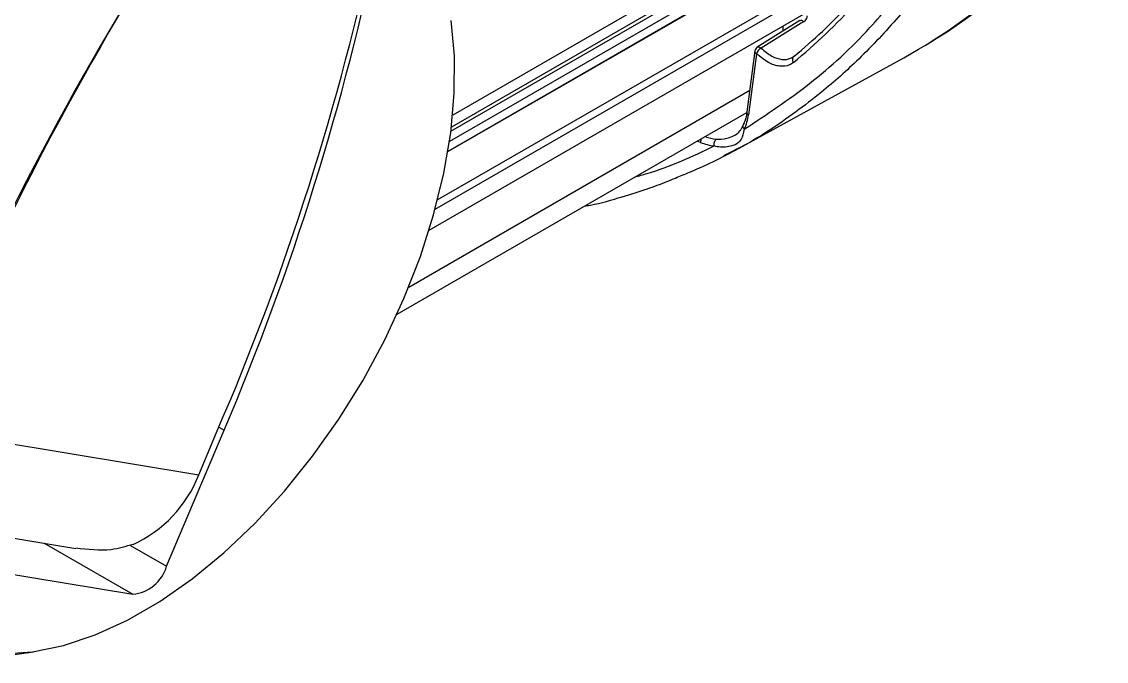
# Model space of a CAD drawing. Extents: x 6 to 134, y 3 to 97.
# Drawn here: x 23.784 to 26.915, y 8.873 to 10.72 of the extents above; entities that cross this region are included whole.
import ezdxf

# ---------------------------------------------------------------- set-up
doc = ezdxf.new("R2010")
doc.units = 0
doc.header["$MEASUREMENT"] = 0
doc.layers.add('OBJECT', color=7, linetype='CONTINUOUS')

msp = doc.modelspace()

# ---------------------------------------------------------------- linework, layer by layer
at = {"layer": 'OBJECT'}
for p, q in [((26.7668, 11.4533), (25.0288, 10.45)), ((25.0149, 10.3443), (26.8561, 11.4073)), ((26.8555, 11.4076), (25.015, 10.3451)), ((26.8179, 11.4114), (25.0194, 10.3732)), ((25.0237, 10.4037), (26.7387, 11.3938)), ((26.6984, 11.3813), (25.0251, 10.4153)), ((26.909, 11.3153), (24.9852, 10.2048)), ((24.9783, 10.1785), (26.909, 11.293)), ((24.9607, 10.1179), (26.8779, 11.2246)), ((26.0312, 10.7228), (25.908, 10.6456)), ((25.9818, 10.7073), (25.9817, 10.6918)), ((25.9078, 10.6459), (25.908, 10.646)), ((26.3925, 10.6511), (26.4076, 10.6602)), ((25.8452, 10.3488), (26.3306, 10.6154)), ((25.9011, 10.6353), (25.878, 10.4588)), ((25.9054, 10.6272), (25.8823, 10.4507)), ((24.9017, 9.9531), (25.8862, 10.5214)), ((24.868, 9.8747), (25.8778, 10.4577)), ((25.7443, 10.371), (25.7346, 10.375)), ((25.8449, 10.3493), (25.8107, 10.332)), ((24.2954, 9.4106), (24.3665, 9.5791)), ((23.4781, 9.5469), (24.2954, 9.4106)), ((24.2029, 9.1469), (24.3687, 9.5398)), ((24.3536, 9.5485), (24.3687, 9.5398)), ((23.3649, 9.2944), (23.9404, 9.1985)), ((23.8495, 9.2136), (24.1052, 9.066)), ((24.0968, 9.2081), (24.2029, 9.1469)), ((23.383, 9.1865), (24.1052, 9.066)), ((23.6244, 8.8725), (23.8186, 8.9001))]:
    msp.add_line(p, q, dxfattribs=at)
at = {"layer": 'OBJECT', "flags": 128}
for points in [[(23.7302, 8.8939), (23.8159, 8.8997), (23.9051, 8.918), (23.9967, 8.9486), (24.0899, 8.9913), (24.1836, 9.0455), (24.2767, 9.1106), (24.3684, 9.186), (24.4575, 9.2708), (24.5431, 9.3642), (24.6243, 9.465), (24.7002, 9.5722), (24.7699, 9.6847), (24.8328, 9.8012), (24.8881, 9.9204), (24.9353, 10.0411), (24.9737, 10.162), (25.0031, 10.2817), (25.023, 10.3989), (25.0333, 10.5123), (25.0339, 10.6208), (25.0247, 10.7232)], [(26.0312, 10.7229), (26.0314, 10.723), (26.0333, 10.7236), (26.0354, 10.7236), (26.0377, 10.7228), (26.0401, 10.7215), (26.0424, 10.7196)], [(25.908, 10.646), (25.9082, 10.6462), (25.91, 10.6468), (25.9121, 10.6467), (25.9143, 10.646), (25.9167, 10.6448), (25.919, 10.6429)]]:
    msp.add_lwpolyline(points, dxfattribs=at)
at = {"layer": 'OBJECT'}
for centre, radius, start, end in [((25.4694, 12.1604), 1.7689, 299.1342, 324.8359), ((31.4626, 6.3677), 8.5924, 146.49499, 157.06989), ((31.4721, 6.3193), 8.6261, 146.59862, 157.07016), ((17.4627, 12.5217), 7.5048, 336.91504, 348.49085), ((17.4283, 12.4973), 7.5443, 336.91987, 348.37242), ((25.5293, 12.1079), 1.6933, 301.2427, 312.1345), ((24.9153, 11.936), 1.7272, 309.4185, 317.6932), ((24.9261, 11.9447), 1.7142, 309.406, 316.6603), ((25.916, 10.6333), 0.015, 122.2578, 172.5422), ((25.9099, 10.6348), 0.00877, 176.4867, 239.2431), ((25.9365, 10.6141), 0.0338, 121.3255, 157.1043), ((25.8868, 10.4582), 0.00877, 176.4867, 239.2431), ((25.7457, 10.467), 0.1375, 335.1081, 353.2118), ((25.7648, 10.3728), 0.0206, 154.3779, 185.0684), ((25.799, 10.4992), 0.1393, 246.8717, 263.7683), ((25.804, 10.5077), 0.1281, 248.748, 263.8372), ((23.9552, 9.5427), 0.365, 294.3746, 338.773), ((24.0944, 9.1785), 0.113, 275.4547, 343.7322)]:
    msp.add_arc(centre, radius, start, end, dxfattribs=at)
for points, knots in [([(26.4274, 10.8802), (26.4179, 10.8661), (26.3828, 10.8142), (26.3085, 10.7233), (26.2075, 10.6149), (26.1066, 10.5252), (25.9933, 10.4387), (25.9097, 10.3818), (25.8494, 10.3516), (25.8449, 10.3493)], [0, 0, 0, 0, 0.061065, 0.224252, 0.433989, 0.616106, 0.736452, 0.980332, 1, 1, 1, 1]), ([(25.8705, 10.4091), (25.9344, 10.4514), (26.0633, 10.5368), (26.222, 10.6822), (26.3099, 10.7931), (26.3471, 10.84)], [0, 0, 0, 0, 0.362133, 0.729799, 1, 1, 1, 1]), ([(26.0424, 10.7196), (26.022, 10.707), (25.9808, 10.6817), (25.9397, 10.6559), (25.919, 10.6429)], [0, 0, 0, 0, 0.497016, 1, 1, 1, 1]), ([(26.0424, 10.7196), (26.0436, 10.7204), (26.047, 10.7227), (26.0506, 10.728), (26.0525, 10.7331), (26.0518, 10.7362), (26.0517, 10.7365)], [0, 0, 0, 0, 0.20262, 0.5806164, 0.9604747, 1, 1, 1, 1]), ([(26.012, 10.6016), (26.0084, 10.5991), (25.9973, 10.5915), (25.9731, 10.5889), (25.9393, 10.5993), (25.9169, 10.6178), (25.9054, 10.6272)], [0, 0, 0, 0, 0.137711, 0.420537, 0.703343, 1, 1, 1, 1]), ([(25.919, 10.6429), (25.9292, 10.6345), (25.9492, 10.618), (25.9795, 10.6087), (26.0009, 10.6113), (26.0112, 10.6177), (26.0143, 10.6202), (26.0143, 10.6202)], [0, 0, 0, 0, 0.296653, 0.579456, 0.862285, 0.999984, 1, 1, 1, 1]), ([(25.878, 10.4588), (25.877, 10.4526), (25.8748, 10.4388), (25.8701, 10.4277), (25.8676, 10.4217)], [0, 0, 0, 0, 0.452108, 1, 1, 1, 1]), ([(25.8705, 10.4091), (25.8705, 10.4091), (25.8678, 10.397), (25.865, 10.3848), (25.8551, 10.3706), (25.8443, 10.3638), (25.8215, 10.3569), (25.8017, 10.3559), (25.7865, 10.3598), (25.7839, 10.3606), (25.7839, 10.3606)], [0, 0, 0, 0, 0.000013, 0.280851, 0.360655, 0.585968, 0.649205, 0.938399, 0.999987, 1, 1, 1, 1]), ([(25.7902, 10.3803), (25.7919, 10.3802), (25.8044, 10.3793), (25.8328, 10.3852), (25.8557, 10.398), (25.864, 10.4134), (25.8668, 10.4185)], [0, 0, 0, 0, 0.0501589, 0.3816783, 0.7968236, 1, 1, 1, 1]), ([(25.4089, 10.187), (25.4147, 10.188), (25.4504, 10.1939), (25.5137, 10.2124), (25.5868, 10.235), (25.637, 10.2538), (25.6753, 10.2698), (25.7179, 10.287), (25.7763, 10.3126), (25.8203, 10.3357), (25.845, 10.3487)], [0, 0, 0, 0, 0.039264, 0.242318, 0.408952, 0.544722, 0.60647, 0.699904, 0.831065, 1, 1, 1, 1]), ([(25.5542, 10.2709), (25.5661, 10.2742), (25.6119, 10.2872), (25.6893, 10.3157), (25.7522, 10.3456), (25.7839, 10.3606)], [0, 0, 0, 0, 0.147942, 0.571467, 1, 1, 1, 1]), ([(24.1059, 9.2103), (24.0852, 9.2039), (24.0343, 9.1882), (23.9754, 9.1951), (23.9404, 9.1991)], [0, 0, 0, 0, 0.40702, 1, 1, 1, 1])]:
    msp.add_open_spline(points, degree=3, knots=knots, dxfattribs=at)
for points in [[(26.0143, 10.6202), (26.013, 10.6192), (26.0106, 10.6172), (26.009, 10.6123), (26.0093, 10.6068), (26.0111, 10.6034), (26.012, 10.6016)], [(25.8705, 10.4091), (25.8694, 10.4105), (25.8672, 10.4134), (25.8664, 10.4183), (25.8675, 10.4227), (25.87, 10.4246), (25.8712, 10.4256)], [(25.7839, 10.3606), (25.7835, 10.3625), (25.7828, 10.3662), (25.7838, 10.3721), (25.7863, 10.3772), (25.7889, 10.3793), (25.7902, 10.3803)]]:
    msp.add_open_spline(points, degree=3, dxfattribs=at)

doc.saveas('drawing.dxf')
